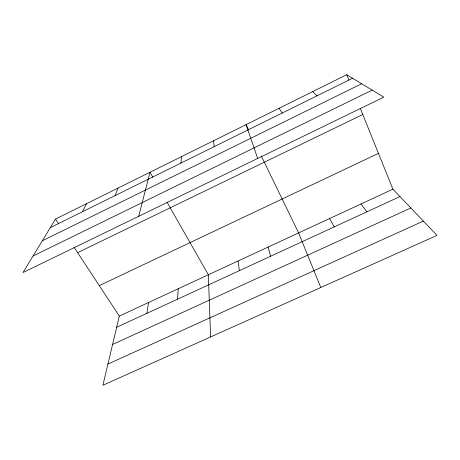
<?xml version="1.0" encoding="UTF-8"?>
<svg xmlns="http://www.w3.org/2000/svg" width="460" height="460" viewBox="0 0 460 460"><rect width="100%" height="100%" fill="white"/><g stroke="black" fill="none" stroke-linecap="round" stroke-linejoin="round"><path stroke-width="0.69" d="M177.571 299.172L178.25 288.742M180.895 163.093L181.51 156.624M146.889 313.329L148.568 302.507M74.071 247.267L119.318 316.077L102.885 385.261L437 235.388L392.903 189.181L360.381 108.543M138.707 216.292L149.989 172.247L152.829 177.238M115.046 195.632L118.007 188.1M82.426 211.744L86.526 203.699M55.528 219.064L23 272.538L383.818 97.129L346.742 74.738L55.528 219.064L58.684 223.865M50.336 227.602L352.578 78.263M42.308 240.798L361.663 83.749M33.074 255.978L372.203 90.114M77.625 252.666L362.785 114.511M99.285 285.614L378.459 153.37M119.318 316.077L392.903 189.181M116.656 327.278L399.959 196.57M112.573 344.459L410.843 207.977M107.916 364.067L423.361 221.093M312.645 91.638L317.107 95.795M361.014 203.97L366.867 211.836M279.082 108.272L282.216 113.034M167.032 202.187L208.363 274.775L210.594 336.944M329.59 218.546L334.282 226.872M248.521 129.737L246.048 124.643L257.68 158.453M261.205 155.854L298.62 232.909L320.787 287.517M346.742 74.738L348.881 80.04M268.105 247.066L270.566 256.266M238.021 261.015L239.418 270.641M213.532 140.76L214.118 146.677"/></g></svg>
